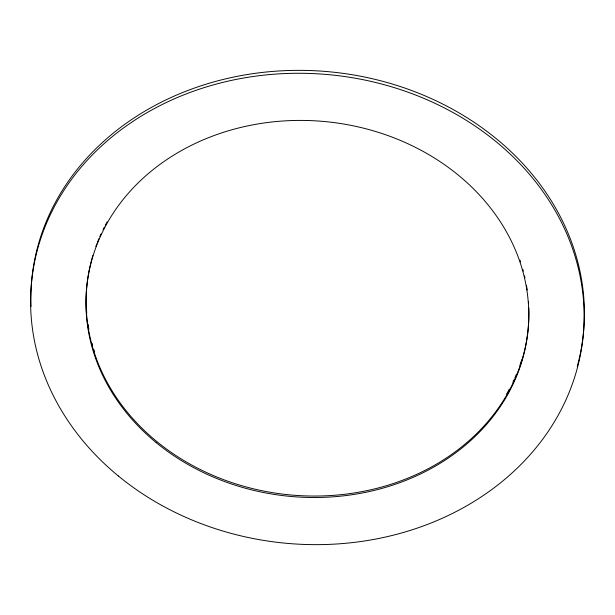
<?xml version="1.0" encoding="UTF-8"?>
<svg xmlns="http://www.w3.org/2000/svg" width="615" height="615" viewBox="0 0 615 615"><rect width="100%" height="100%" fill="white"/><g stroke="black" fill="none" stroke-linecap="round" stroke-linejoin="round"><path stroke-width="0.92" d="M31.034 306.578A277.119 235.268 5.5 0 1 334.522 72.301A277.119 235.268 5.5 0 1 577.231 366.532M521.72 359.867A221.7 188.213 5.5 0 1 519.913 365.295M516.462 374.258A221.7 188.213 5.5 0 1 514.932 377.802M514.132 379.563A221.7 188.213 5.5 0 1 512.895 382.192M509.374 389.103A221.7 188.213 5.5 0 1 506.529 394.169M94.572 351.611A221.7 188.213 5.5 0 1 93.98 349.774M92.588 345.153A221.7 188.213 5.5 0 1 92.073 343.293M88.86 329.179A221.7 188.213 5.5 0 1 88.068 324.436M86.746 313.066A221.7 188.213 5.5 0 1 86.438 308.346M528.823 308.015A221.7 188.213 5.5 0 1 285.998 494.491A221.7 188.213 5.5 0 1 91.581 260.022M91.827 259.107A221.7 188.213 5.5 0 1 92.865 255.486M95.871 246.446A221.7 188.213 5.5 0 1 96.878 243.748M97.585 241.956A221.7 188.213 5.5 0 1 99.053 238.397M99.815 236.621A221.7 188.213 5.5 0 1 101.006 233.977M103.097 229.61A221.7 188.213 5.5 0 1 104.412 227.012M105.311 225.298A221.7 188.213 5.5 0 1 107.171 221.892M519.952 260.107A221.7 188.213 5.5 0 1 520.567 261.929M522.812 269.316A221.7 188.213 5.5 0 1 523.319 271.177M524.503 275.866A221.7 188.213 5.5 0 1 524.933 277.749M526.448 285.306A221.7 188.213 5.5 0 1 527.209 290.049M528.462 301.427A221.7 188.213 5.5 0 1 528.593 303.31M118.349 475.987A277.119 235.268 5.5 0 0 576.955 369.446A277.119 235.268 5.5 0 0 226.781 81.441A277.119 235.268 5.5 0 0 118.349 475.987M156.149 442.585A221.7 188.213 5.5 0 0 523.034 357.346A221.7 188.213 5.5 0 0 242.894 126.944A221.7 188.213 5.5 0 0 156.149 442.585"/></g></svg>
